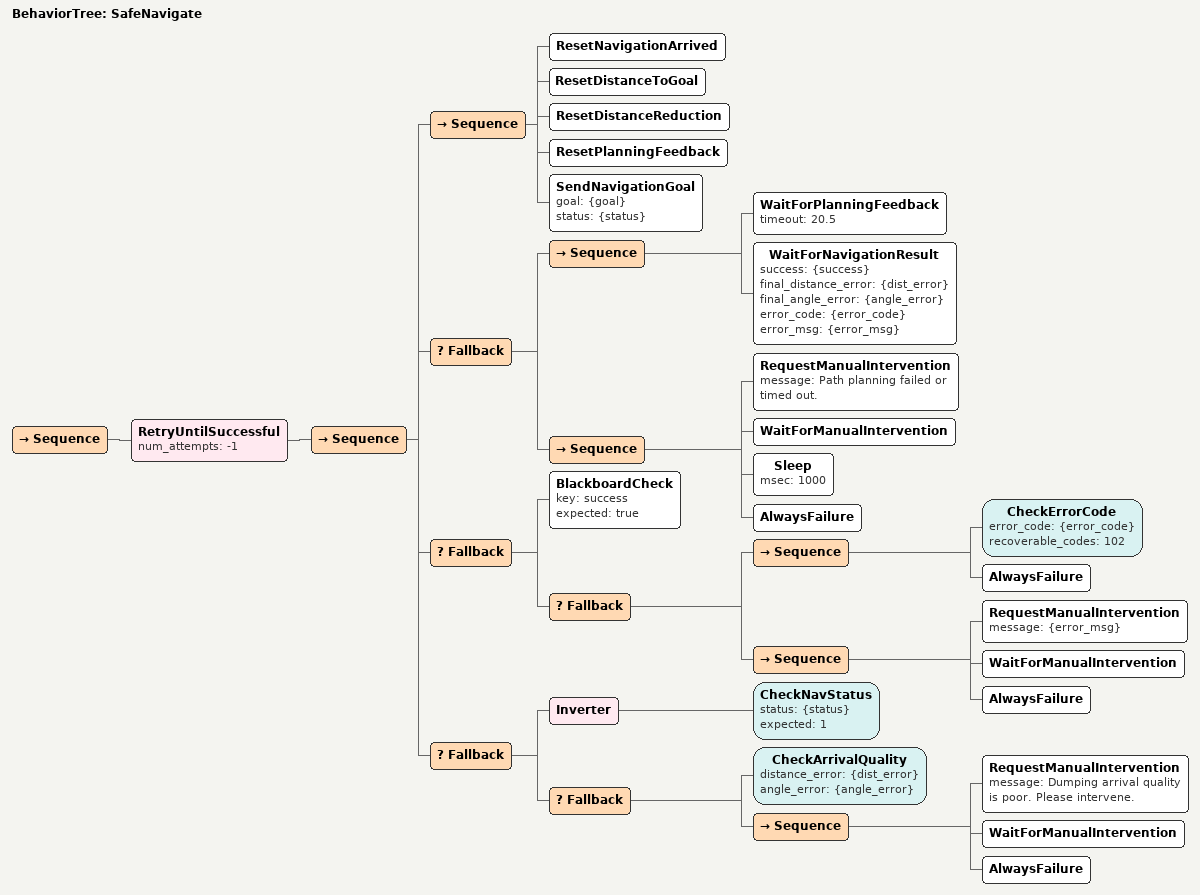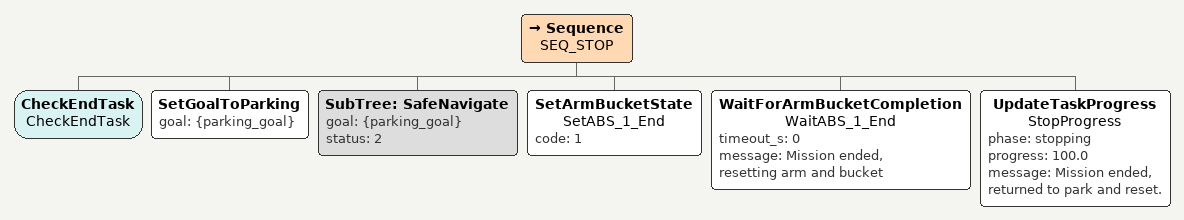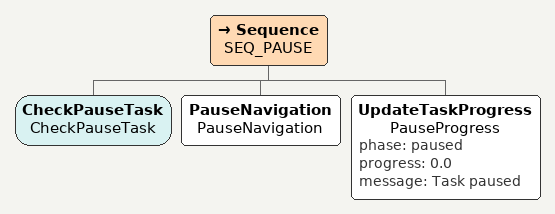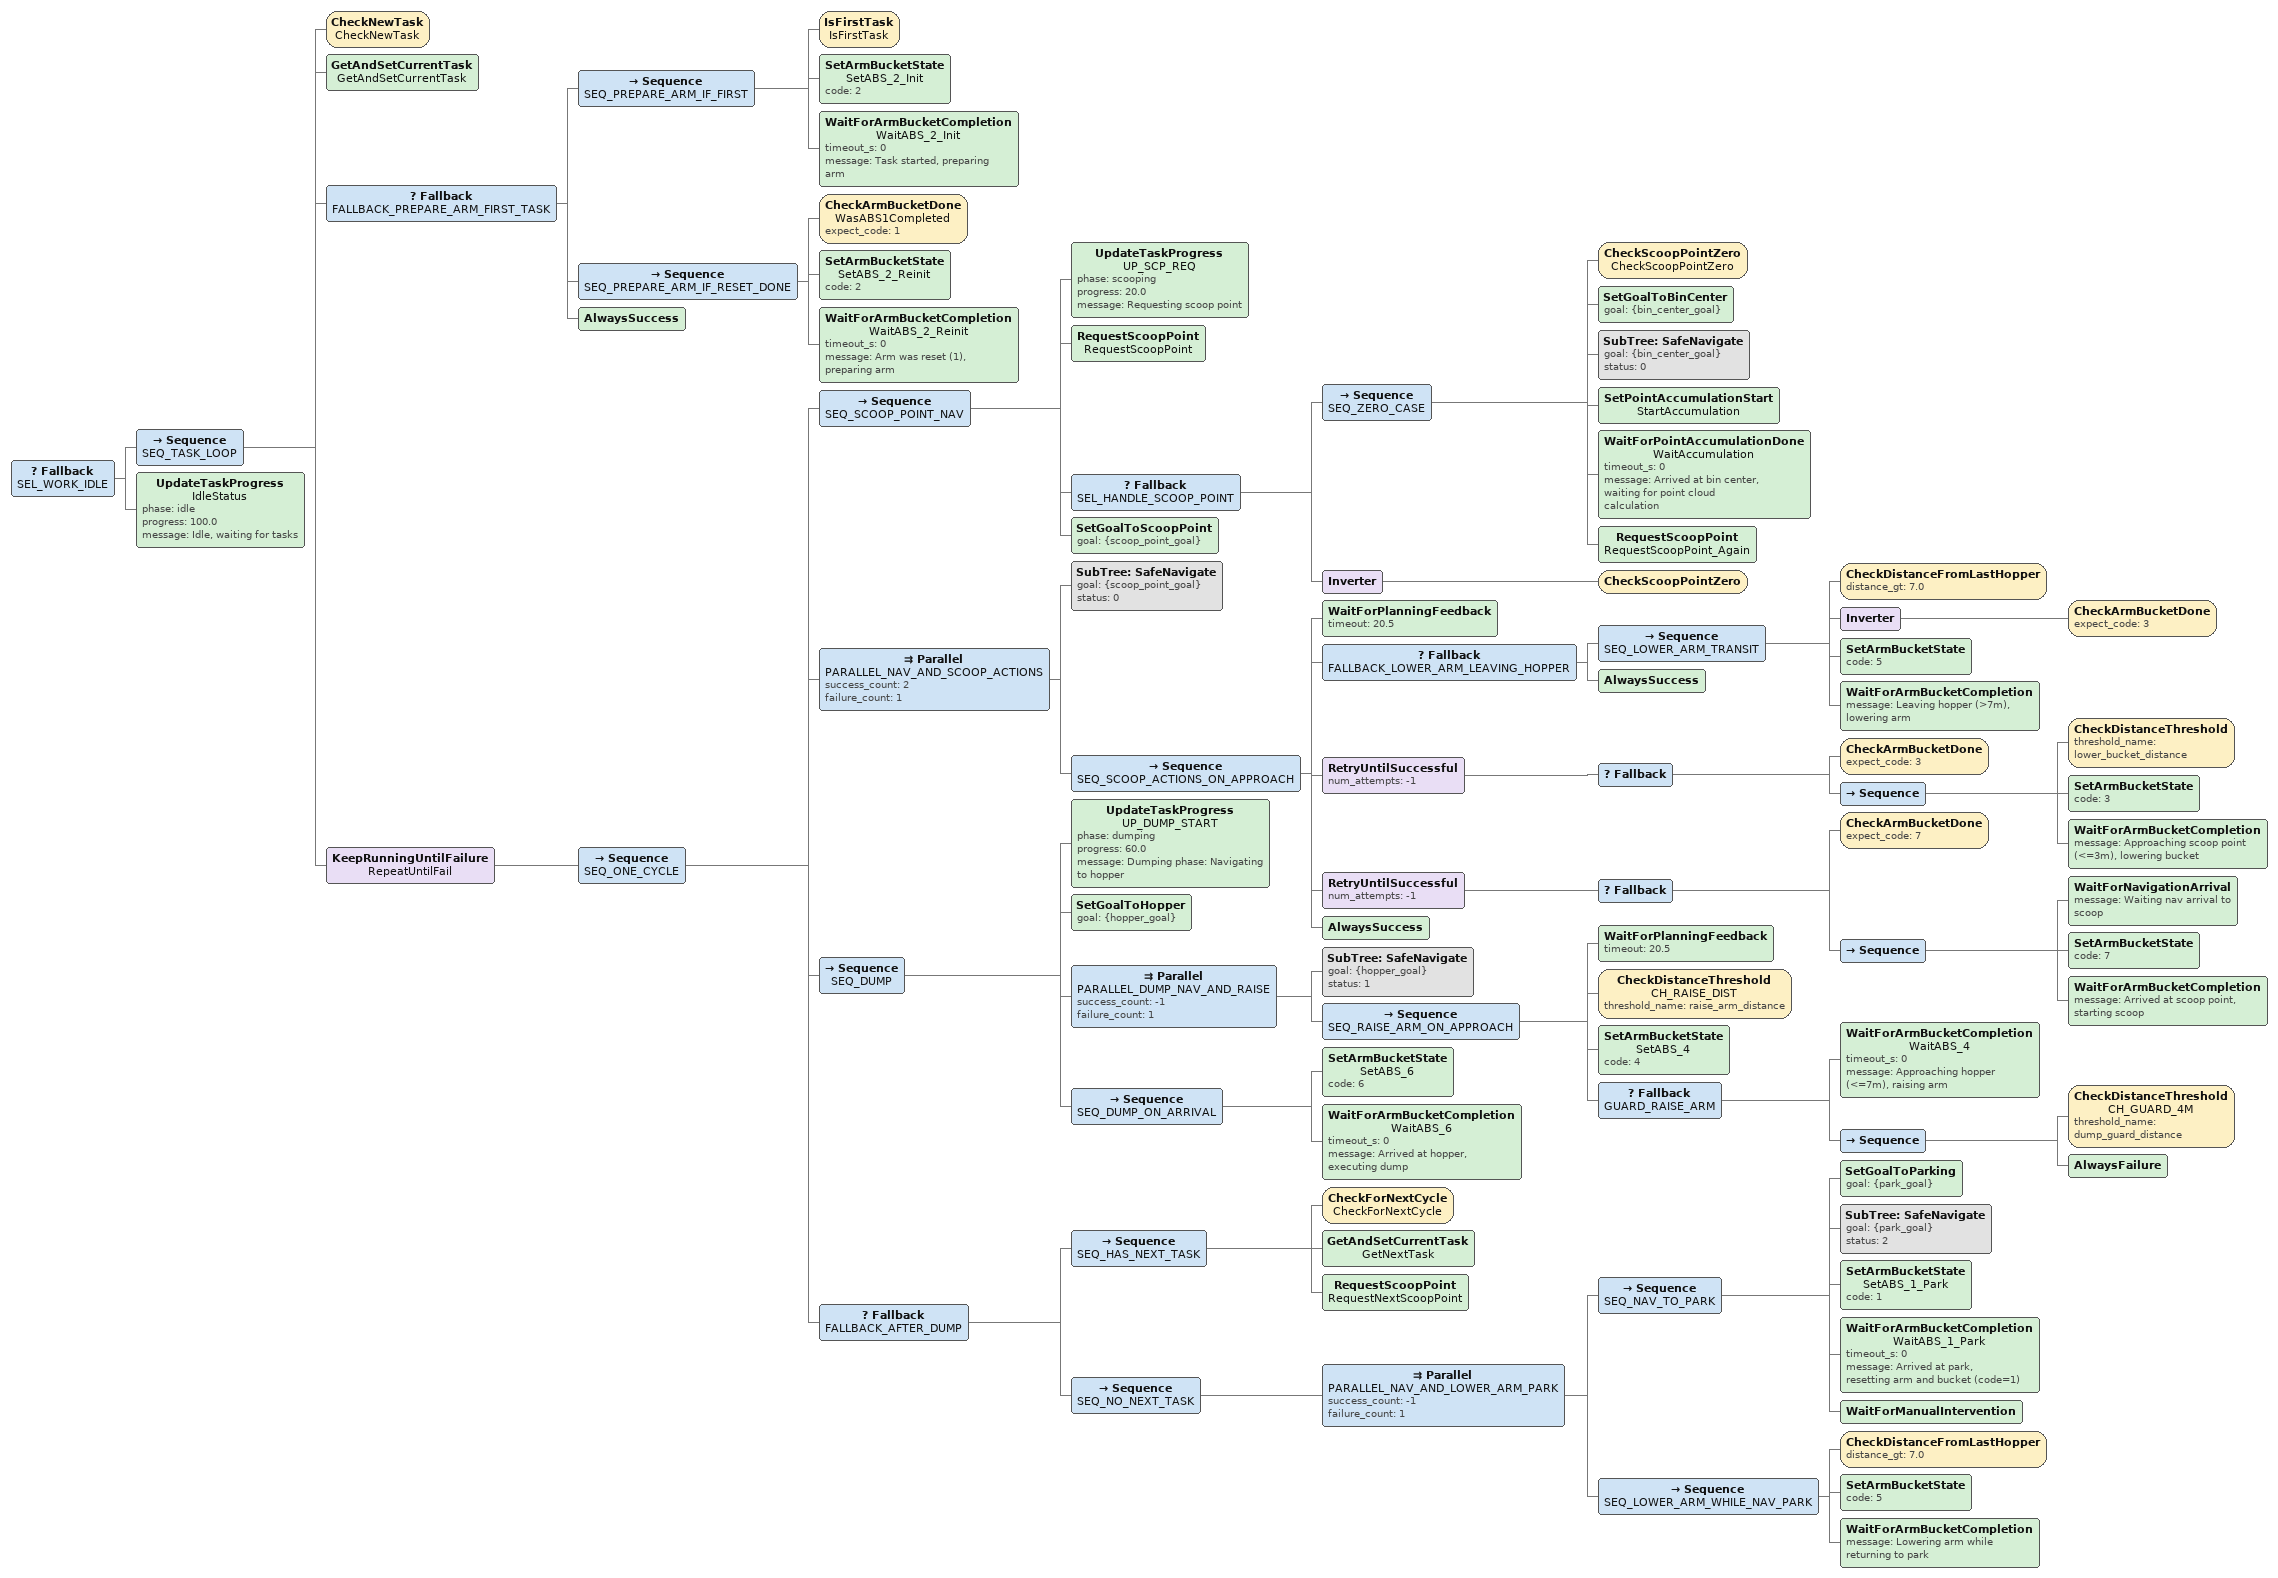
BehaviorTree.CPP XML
<BehaviorTree ID="SafeNavigate">
    <Sequence>
        <RetryUntilSuccessful num_attempts="-1">
            <Sequence>
                <!-- Step 1: Reset states and send the navigation goal -->
                <Sequence>
                    <ResetNavigationArrived/>
                    <ResetDistanceToGoal/>
                    <ResetDistanceReduction/>
                    <ResetPlanningFeedback/>
                    <SendNavigationGoal goal="{goal}" status="{status}"/>
                </Sequence>

                <!-- Step 2: Wait for immediate planning feedback. If it fails, request intervention. -->
                <Fallback>
                    <!-- Attempt to wait for successful planning feedback -->
                    <Sequence>
                        <WaitForPlanningFeedback timeout="20.5"/>
                        <!-- If planning is successful, then wait for the final navigation result -->
                        <WaitForNavigationResult success="{success}" final_distance_error="{dist_error}" final_angle_error="{angle_error}" error_code="{error_code}" error_msg="{error_msg}"/>
                    </Sequence>
                    <!-- If WaitForPlanningFeedback fails (due to planning failure or timeout) -->
                    <Sequence>
                        <RequestManualIntervention message="Path planning failed or timed out."/>
                        <WaitForManualIntervention/>
                        <Sleep msec="1000"/>
                        <AlwaysFailure/>
                    </Sequence>
                </Fallback>

                <!-- Step 3: Check the final result from the navigation action -->
                <Fallback>
                    <BlackboardCheck key="success" expected="true"/>
                    <!-- If goal was not reached, check if the error is recoverable -->
                    <Fallback>
                        <Sequence>
                            <CheckErrorCode error_code="{error_code}" recoverable_codes="102"/>
                            <AlwaysFailure/>
                        </Sequence>
                        <Sequence>
                            <RequestManualIntervention message="{error_msg}"/>
                            <WaitForManualIntervention/>
                            <AlwaysFailure/>
                        </Sequence>
                    </Fallback>
                </Fallback>

                <!-- Step 4: Check for Arrival Quality Failure (only for dumping) -->
                <Fallback>
                    <Inverter>
                        <CheckNavStatus status="{status}" expected="1"/>
                    </Inverter>
                    <Fallback>
                        <CheckArrivalQuality distance_error="{dist_error}" angle_error="{angle_error}"/>
                        <Sequence>
                            <RequestManualIntervention message="Dumping arrival quality is poor. Please intervene."/>
                            <WaitForManualIntervention/>
                            <AlwaysFailure/>
                        </Sequence>
                    </Fallback>
                </Fallback>
            </Sequence>
        </RetryUntilSuccessful>
    </Sequence>
</BehaviorTree>

<Sequence name="SEQ_STOP">
    <CheckEndTask name="CheckEndTask"/>
    <SetGoalToParking goal="{parking_goal}"/>
    <SubTree ID="SafeNavigate" goal="{parking_goal}" status="2"/>

    <!-- Step 10: Reset arm and bucket at the end of the mission -->
    <SetArmBucketState name="SetABS_1_End" code="1"/>
    <WaitForArmBucketCompletion name="WaitABS_1_End" timeout_s="0" message="Mission ended, resetting arm and bucket"/>

    <UpdateTaskProgress name="StopProgress" phase="stopping" progress="100.0" message="Mission ended, returned to park and reset."/>
</Sequence>

<Sequence name="SEQ_PAUSE">
    <CheckPauseTask name="CheckPauseTask"/>
    <PauseNavigation name="PauseNavigation"/>
    <UpdateTaskProgress name="PauseProgress" phase="paused" progress="0.0" message="Task paused"/>
</Sequence>

<Fallback name="SEL_WORK_IDLE">

    <!-- 3.1 Task Loop Entry -->
    <Sequence name="SEQ_TASK_LOOP">
        <CheckNewTask name="CheckNewTask"/>
        <GetAndSetCurrentTask name="GetAndSetCurrentTask"/>

        <!-- On new task: prepare arm if first task, or if last command (1) completed -->
        <Fallback name="FALLBACK_PREPARE_ARM_FIRST_TASK">
            <!-- Case 1: first task after node start -->
            <Sequence name="SEQ_PREPARE_ARM_IF_FIRST">
                <IsFirstTask name="IsFirstTask"/>
                <SetArmBucketState name="SetABS_2_Init" code="2"/>
                <WaitForArmBucketCompletion name="WaitABS_2_Init" timeout_s="0" message="Task started, preparing arm"/>
            </Sequence>
            <!-- Case 2: previous cycle ended with ABS=1 (and completed to 10) -->
            <Sequence name="SEQ_PREPARE_ARM_IF_RESET_DONE">
                <CheckArmBucketDone name="WasABS1Completed" expect_code="1"/>
                <SetArmBucketState name="SetABS_2_Reinit" code="2"/>
                <WaitForArmBucketCompletion name="WaitABS_2_Reinit" timeout_s="0" message="Arm was reset (1), preparing arm"/>
            </Sequence>
            <!-- Default: do nothing and continue -->
            <AlwaysSuccess/>
        </Fallback>

        <!-- Multi-cycle loop -->
        <KeepRunningUntilFailure name="RepeatUntilFail">
            <Sequence name="SEQ_ONE_CYCLE">

                <!-- A: Select and navigate to the final scoop point -->
                <Sequence name="SEQ_SCOOP_POINT_NAV">
                    <UpdateTaskProgress name="UP_SCP_REQ" phase="scooping" progress="20.0" message="Requesting scoop point"/>
                    <RequestScoopPoint name="RequestScoopPoint"/>

                    <Fallback name="SEL_HANDLE_SCOOP_POINT">
                        <!-- (0,0) case: Navigate to bin center -> Accumulate points -> Re-request scoop point -->
                        <Sequence name="SEQ_ZERO_CASE">
                            <CheckScoopPointZero name="CheckScoopPointZero"/>
                            <SetGoalToBinCenter goal="{bin_center_goal}"/>
                            <SubTree ID="SafeNavigate" goal="{bin_center_goal}" status="0"/>
                            <SetPointAccumulationStart name="StartAccumulation"/>
                            <WaitForPointAccumulationDone name="WaitAccumulation" timeout_s="0" message="Arrived at bin center, waiting for point cloud calculation"/>
                            <RequestScoopPoint name="RequestScoopPoint_Again"/>
                        </Sequence>
                        <!-- Non-(0,0) case: Proceed directly -->
                        <Inverter><CheckScoopPointZero/></Inverter>
                    </Fallback>

                    <!-- Always set the scoop point goal before the parallel navigation and scooping actions -->
                    <SetGoalToScoopPoint goal="{scoop_point_goal}"/>
                </Sequence>

                <!-- B &amp; C: Parallel Navigation and Scooping Actions -->
               <Parallel name="PARALLEL_NAV_AND_SCOOP_ACTIONS" success_count="2" failure_count="1">

                    <SubTree ID="SafeNavigate" goal="{scoop_point_goal}" status="0"/>

                    <Sequence name="SEQ_SCOOP_ACTIONS_ON_APPROACH">
                        <WaitForPlanningFeedback timeout="20.5"/>

                        <Fallback name="FALLBACK_LOWER_ARM_LEAVING_HOPPER">
                            <Sequence name="SEQ_LOWER_ARM_TRANSIT">
                                <CheckDistanceFromLastHopper distance_gt="7.0"/>

                                <Inverter>
                                    <CheckArmBucketDone expect_code="3"/> </Inverter>

                                <SetArmBucketState code="5"/>
                                <WaitForArmBucketCompletion message="Leaving hopper (>7m), lowering arm"/>
                            </Sequence>
                            <AlwaysSuccess/> </Fallback>

                        <RetryUntilSuccessful num_attempts="-1">
                            <Fallback>
                                <CheckArmBucketDone expect_code="3"/>
                                <Sequence>
                                    <CheckDistanceThreshold threshold_name="lower_bucket_distance"/>
                                    <SetArmBucketState code="3"/>
                                    <WaitForArmBucketCompletion message="Approaching scoop point (&lt;=3m), lowering bucket"/>
                                </Sequence>
                            </Fallback>
                        </RetryUntilSuccessful>

                        <RetryUntilSuccessful num_attempts="-1">
                            <Fallback>
                                <CheckArmBucketDone expect_code="7"/>
                                <Sequence>
                                    <WaitForNavigationArrival message="Waiting nav arrival to scoop"/>
                                    <SetArmBucketState code="7"/>
                                    <WaitForArmBucketCompletion message="Arrived at scoop point, starting scoop"/>
                                </Sequence>
                            </Fallback>
                        </RetryUntilSuccessful>
                        <AlwaysSuccess/>
                    </Sequence>

                </Parallel>

                <!-- D: Dumping Phase -->
                <Sequence name="SEQ_DUMP">
                    <UpdateTaskProgress name="UP_DUMP_START" phase="dumping" progress="60.0" message="Dumping phase: Navigating to hopper"/>
                    <SetGoalToHopper goal="{hopper_goal}"/>
                    <!-- Parallel Navigation and Arm Raising -->
                    <Parallel name="PARALLEL_DUMP_NAV_AND_RAISE" success_count="-1" failure_count="1">
                        <!-- Branch 1: Navigate to the hopper (with quality check) -->
                        <SubTree ID="SafeNavigate" goal="{hopper_goal}" status="1"/>

                        <!-- Branch 2: Raise the arm on approach -->
                        <Sequence name="SEQ_RAISE_ARM_ON_APPROACH">
                            <WaitForPlanningFeedback timeout="20.5"/>
                            <CheckDistanceThreshold name="CH_RAISE_DIST" threshold_name="raise_arm_distance"/>
                            <SetArmBucketState name="SetABS_4" code="4"/>
                            <!-- Guard: Fail if arm is not raised by the guard distance -->
                            <Fallback name="GUARD_RAISE_ARM">
                                <WaitForArmBucketCompletion name="WaitABS_4" timeout_s="0" message="Approaching hopper (&lt;=7m), raising arm"/>
                                <Sequence>
                                    <CheckDistanceThreshold name="CH_GUARD_4M" threshold_name="dump_guard_distance"/>
                                    <AlwaysFailure/>
                                </Sequence>
                            </Fallback>
                        </Sequence>
                    </Parallel>

                    <!-- After both navigation and arm raising are complete, execute the dump -->
                    <Sequence name="SEQ_DUMP_ON_ARRIVAL">
                        <SetArmBucketState name="SetABS_6" code="6"/>
                        <WaitForArmBucketCompletion name="WaitABS_6" timeout_s="0" message="Arrived at hopper, executing dump"/>
                    </Sequence>

                </Sequence>

                <!-- E: After dumping, decide next step -->
                <Fallback name="FALLBACK_AFTER_DUMP">
                    <!-- E.1: If there is a new task, prepare for it -->
                    <Sequence name="SEQ_HAS_NEXT_TASK">
                        <CheckForNextCycle name="CheckForNextCycle"/>
                        <GetAndSetCurrentTask name="GetNextTask"/>
                        <RequestScoopPoint name="RequestNextScoopPoint"/>
                    </Sequence>

                    <!-- E.2: If there are no new tasks, go to park -->
                    <Sequence name="SEQ_NO_NEXT_TASK">
                        <Parallel name="PARALLEL_NAV_AND_LOWER_ARM_PARK" success_count="-1" failure_count="1">
                            <!-- Navigate to the parking spot -->
                            <Sequence name="SEQ_NAV_TO_PARK">
                                <SetGoalToParking goal="{park_goal}"/>
                                <SubTree ID="SafeNavigate" goal="{park_goal}" status="2"/>
                                <!-- After arrival at park: reset arm and bucket to code=1 and wait for completion -->
                                <SetArmBucketState name="SetABS_1_Park" code="1"/>
                                <WaitForArmBucketCompletion name="WaitABS_1_Park" timeout_s="0" message="Arrived at park, resetting arm and bucket (code=1)"/>
                                <!-- All tasks are complete. Park and wait indefinitely for new instructions or shutdown. -->
                                <WaitForManualIntervention/>
                            </Sequence>
                            <!-- Lower the arm after leaving the hopper -->
                            <Sequence name="SEQ_LOWER_ARM_WHILE_NAV_PARK">
                                <CheckDistanceFromLastHopper distance_gt="7.0"/>
                                <SetArmBucketState code="5"/>
                                <WaitForArmBucketCompletion message="Lowering arm while returning to park"/>
                            </Sequence>
                        </Parallel>
                    </Sequence>
                </Fallback>
            </Sequence>
        </KeepRunningUntilFailure>
    </Sequence>

    <!-- If no tasks, remain idle -->
    <UpdateTaskProgress name="IdleStatus" phase="idle" progress="100.0" message="Idle, waiting for tasks"/>
</Fallback>
